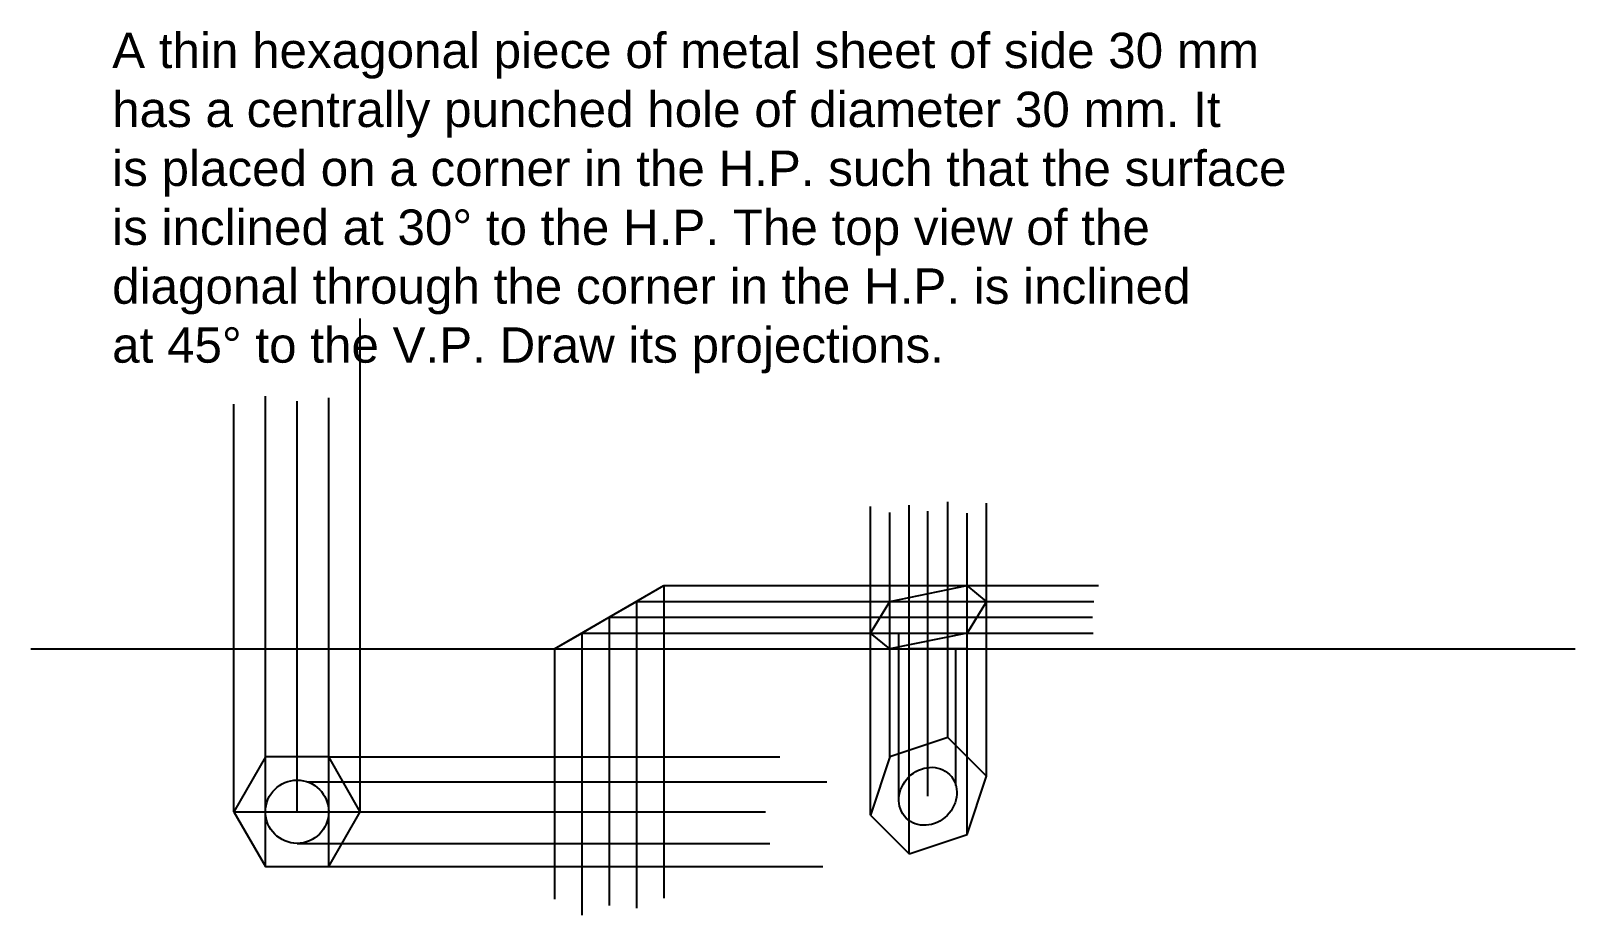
# Model space of a CAD drawing. Header units: millimetres. Extents: x 186 to 71940, y -203 to 575.
# Drawn here: x 9063 to 9796, y 120 to 540 of the extents above; entities that cross this region are included whole.
import ezdxf

# ---------------------------------------------------------------- set-up
doc = ezdxf.new("R2010")
doc.units = ezdxf.units.MM
doc.header["$MEASUREMENT"] = 0
doc.styles.get("Standard").update_dxf_attribs({"font": 'arial.ttf'})

msp = doc.modelspace()

# ---------------------------------------------------------------- linework, layer by layer
at = {"color": 240, "true_color": 0xed1f24}
for p, q in [((9219.6, 169.26), (9219.6, 403.17)), ((9174.6, 143.28), (9174.6, 366.34)), ((9159.6, 169.26), (9159.6, 362.58)), ((9189.6, 169.26), (9189.6, 364.09)), ((9204.6, 143.28), (9204.6, 365.59)), ((9498.35, 204.43), (9498.35, 316.25)), ((9516.72, 186.06), (9516.72, 315.63)), ((9461.6, 167.69), (9461.6, 314.07)), ((9470.79, 195.24), (9470.79, 311.27)), ((9479.98, 149.31), (9479.98, 314.69)), ((9488.87, 176.58), (9488.87, 311.89)), ((9507.53, 158.5), (9507.53, 310.95)), ((9311.67, 246.53), (9363.64, 276.53)), ((9363.64, 276.53), (9569.8, 276.53)), ((9350.64, 269.03), (9567.61, 269.03)), ((9337.65, 261.53), (9566.99, 261.53)), ((9324.66, 254.03), (9567.3, 254.03)), ((9204.6, 143.28), (9439.02, 143.28))]:
    msp.add_line(p, q, dxfattribs=at)
at = {"color": 41, "true_color": 0xf4ee51}
for p, q in [((9363.64, 276.53), (9363.64, 128.33)), ((9337.65, 261.53), (9350.64, 269.03)), ((9350.64, 269.03), (9350.64, 123.52)), ((9324.66, 254.03), (9337.65, 261.53)), ((9337.65, 261.53), (9337.65, 124.72)), ((9311.67, 246.53), (9324.66, 254.03)), ((9324.66, 254.03), (9324.66, 120.22)), ((9311.67, 246.53), (9311.67, 127.73))]:
    msp.add_line(p, q, dxfattribs=at)
at = {"color": 7, "true_color": 0xffffff}
for p, q in [((9470.79, 269.03), (9507.53, 276.53)), ((9516.72, 269.03), (9507.53, 276.53)), ((9461.6, 254.03), (9470.79, 269.03)), ((9516.72, 269.03), (9507.53, 254.03)), ((9512.12, 261.53), (9507.53, 254.03)), ((9470.79, 246.53), (9461.6, 254.03)), ((9507.53, 254.03), (9470.79, 246.53)), ((9475.12, 246.53), (9475.12, 254.03)), ((9475.12, 174.26), (9475.12, 254.03)), ((9063.3, 246.53), (9795.97, 246.53)), ((9507.53, 246.53), (9479.98, 246.53)), ((9502.17, 181.72), (9502.17, 246.53)), ((9498.35, 204.43), (9470.79, 195.24)), ((9498.35, 204.43), (9516.72, 186.06)), ((9470.79, 195.24), (9461.6, 167.69)), ((9507.53, 158.5), (9516.72, 186.06)), ((9475.12, 174.26), (9475.12, 175.49)), ((9461.6, 167.69), (9479.98, 149.31)), ((9479.98, 149.31), (9507.53, 158.5))]:
    msp.add_line(p, q, dxfattribs=at)
at = {"color": 242, "true_color": 0xcd2027}
for p, q in [((9204.6, 195.24), (9418.7, 195.24)), ((9194.51, 183.43), (9440.94, 183.43)), ((9159.6, 169.26), (9411.79, 169.26)), ((9189.6, 154.26), (9413.89, 154.26))]:
    msp.add_line(p, q, dxfattribs=at)
at = {"color": 7, "true_color": 0xffffff}
msp.add_lwpolyline([(9174.6, 195.24), (9159.6, 169.26), (9174.6, 143.28), (9204.6, 143.28), (9219.6, 169.26), (9204.6, 195.24)], close=True, dxfattribs=at)
msp.add_circle((9189.6, 169.26), 15, dxfattribs=at)
msp.add_ellipse((9488.87, 176.58), major_axis=(10.31, 10.31), ratio=0.882807, dxfattribs=at)

# ---------------------------------------------------------------- texts
at = {"color": 7, "true_color": 0xffffff, "insert": (9101.87, 538.79), "char_height": 16.7657, "attachment_point": 1}
msp.add_mtext_dynamic_manual_height_columns('A thin hexagonal piece of metal sheet of side 30 mm \\Phas a centrally punched hole of diameter 30 mm. It \\Pis placed on a corner in the H.P. such that the surface \\Pis inclined at 30° to the H.P. The top view of the \\Pdiagonal through the corner in the H.P. is inclined \\Pat 45° to the V.P. Draw its projections.', width=1021.1023, gutter_width=83.83, heights=[0], dxfattribs=at)

doc.saveas('drawing.dxf')
